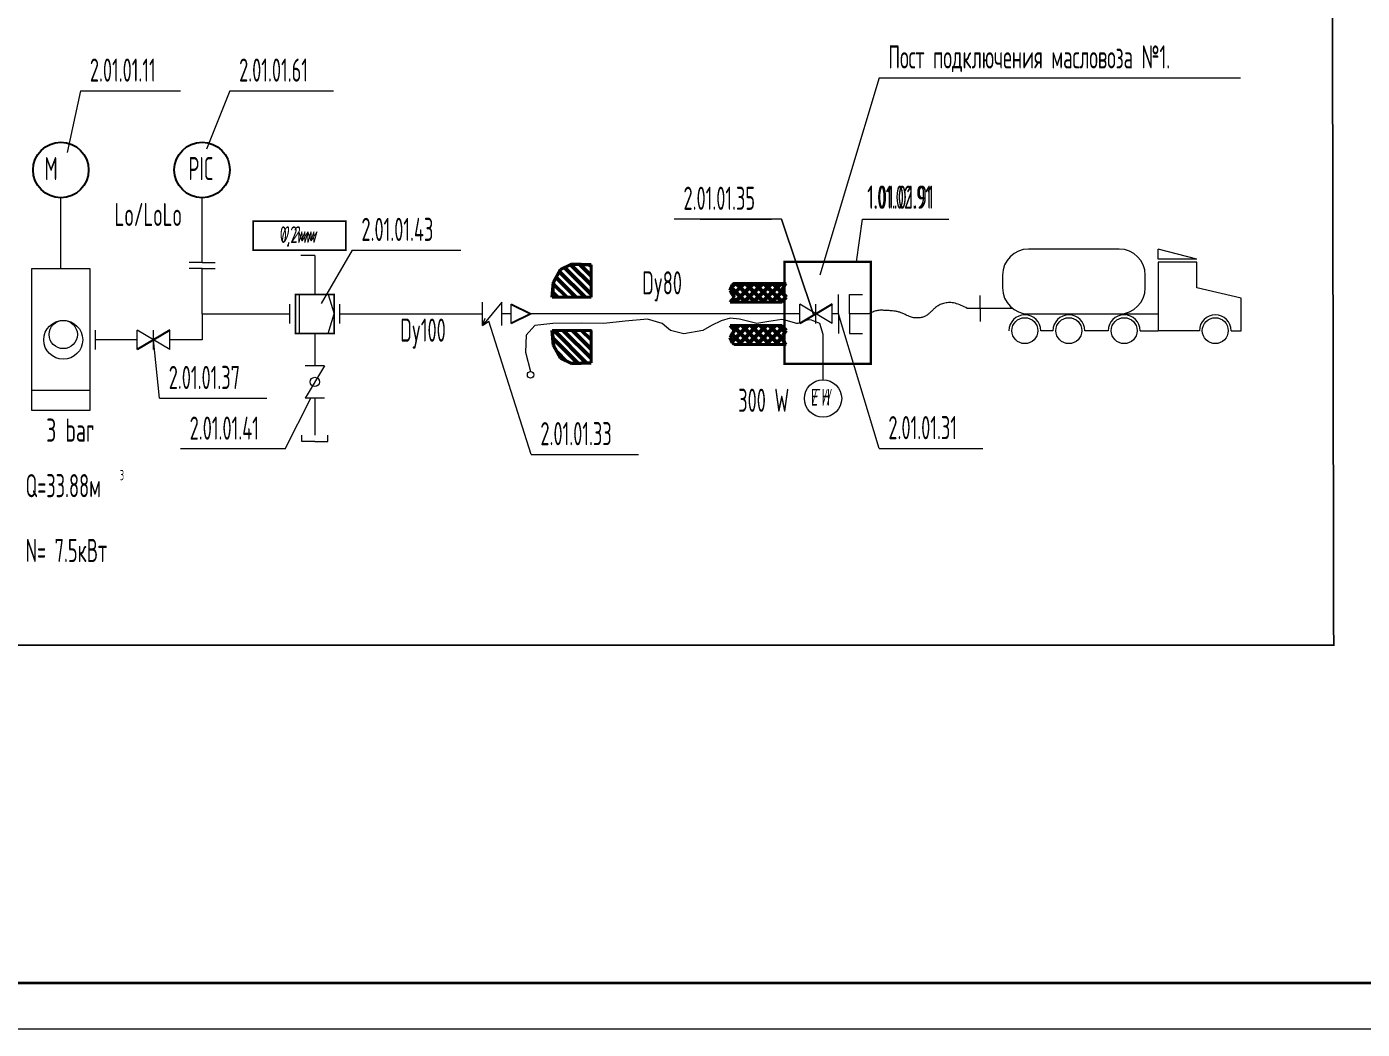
# Model space of a CAD drawing. Header units: millimetres. Extents: x -2281 to 5887, y 0 to 4166.
# Drawn here: x 1247.8 to 1392, y 0 to 108.3 of the extents above; entities that cross this region are included whole.
import ezdxf

# ---------------------------------------------------------------- set-up
doc = ezdxf.new("R2010")
doc.units = ezdxf.units.MM
for name, pattern in [('K5LT32776', [0]), ('K5LT32777', [0]), ('K5LT32782', [0]), ('K5LT32786', [0]), ('K5LT32795', [0]), ('K5LT32796', [0]), ('K5LT32800', [24.957505, 11.9988, -5.9994, 0.959904, -5.9994]), ('K5LT32801', [0]), ('K5LT32802', [0]), ('K5LT32803', [0]), ('K5LT32804', [0]), ('K5LT_BASIC', [0]), ('K5LT_THIN', [0])]:
    doc.linetypes.add(name, pattern=pattern)
doc.layers.add('Системный слой', color=7, linetype='Continuous')
doc.styles.add('KTEXTSTYLE', font='GOST_AU.SHX', dxfattribs={"width": 0.96, "height": 5})

# ---------------------------------------------------------------- blocks, each defined once
blk = doc.blocks.new('U774')
at = {"layer": 'Системный слой', "color": 7, "char_height": 2.5, "attachment_point": 1, "style": 'KTEXTSTYLE'}
for s, insert in [('\\H3.5;\\W0.965;\\Q15;\\Q15;\\W0.565;\\H1.80;E', (1332.47, 69.18)), ('\\H3.5;\\W0.965;\\Q15;\\Q15;\\W0.565;\\H1.80;Н', (1333.61, 69.18))]:
    blk.add_mtext(s, dxfattribs=dict(at, insert=insert))
blk = doc.blocks.new('U775')
at = {"layer": 'Системный слой', "color": 7, "char_height": 2.5, "attachment_point": 1, "style": 'KTEXTSTYLE'}
for s, insert in [('\\H3.5;\\W0.965;\\Q15;\\Q0;\\W0.715;\\H1.80;E', (1332.47, 69.18)), ('\\H3.5;\\W0.965;\\Q15;\\Q0;\\W0.715;\\H1.80;Н', (1333.61, 69.18))]:
    blk.add_mtext(s, dxfattribs=dict(at, insert=insert))
blk = doc.blocks.new('T81')
at = {"layer": 'Системный слой', "color": 7, "char_height": 2.5, "attachment_point": 1, "style": 'KTEXTSTYLE'}
for s, insert in [('\\H3.5;\\W0.965;\\Q15;\\Q15;\\W0.765;\\H2.50; ', (1249.02, 65.98)), ('\\H3.5;\\W0.965;\\Q15;\\Q0;\\W0.765;\\H2.50;3 bar', (1249.88, 65.98))]:
    blk.add_mtext(s, dxfattribs=dict(at, insert=insert))
blk = doc.blocks.new('U814')
at = {"layer": 'Системный слой', "color": 7, "linetype": 'K5LT_THIN', "lineweight": 13}
for q in [(1335.44, 77.29), (1351.02, 62.75)]:
    blk.add_line((1339.83, 62.75), q, dxfattribs=at)
at = {"layer": 'Системный слой', "color": 7, "insert": (1340.83, 66.25), "char_height": 2.5, "attachment_point": 1, "style": 'KTEXTSTYLE'}
blk.add_mtext('\\H3.5;\\W0.965;\\Q15;\\Q0;\\W0.715;\\H2.50;2.01.01.31', dxfattribs=at)
blk = doc.blocks.new('U815')
at = {"layer": 'Системный слой', "color": 7, "linetype": 'K5LT_THIN', "lineweight": 13}
for q in [(1317.7, 87.53), (1332.79, 77.12)]:
    blk.add_line((1329.29, 87.53), q, dxfattribs=at)
at = {"layer": 'Системный слой', "color": 7, "insert": (1318.7, 91.03), "char_height": 2.5, "attachment_point": 1, "style": 'KTEXTSTYLE'}
blk.add_mtext('\\H3.5;\\W0.965;\\Q15;\\Q0;\\W0.715;\\H2.50;2.01.01.35', dxfattribs=at)
blk = doc.blocks.new('U816')
at = {"layer": 'Системный слой', "color": 7, "linetype": 'K5LT_THIN', "lineweight": 13}
for q in [(1297.67, 76.51), (1313.84, 62.1)]:
    blk.add_line((1302.25, 62.1), q, dxfattribs=at)
at = {"layer": 'Системный слой', "color": 7, "insert": (1303.25, 65.6), "char_height": 2.5, "attachment_point": 1, "style": 'KTEXTSTYLE'}
blk.add_mtext('\\H3.5;\\W0.965;\\Q15;\\Q0;\\W0.715;\\H2.50;2.01.01.33', dxfattribs=at)
blk = doc.blocks.new('U817')
at = {"layer": 'Системный слой', "color": 7, "linetype": 'K5LT_THIN', "lineweight": 13}
for q in [(1279.56, 78.4), (1294.65, 84.17)]:
    blk.add_line((1282.92, 84.17), q, dxfattribs=at)
at = {"layer": 'Системный слой', "color": 7, "insert": (1283.92, 87.67), "char_height": 2.5, "attachment_point": 1, "style": 'KTEXTSTYLE'}
blk.add_mtext('\\H3.5;\\W0.965;\\Q15;\\Q0;\\W0.715;\\H2.50;2.01.01.43', dxfattribs=at)
blk = doc.blocks.new('U818')
at = {"layer": 'Системный слой', "color": 7, "linetype": 'K5LT_THIN', "lineweight": 13}
for q in [(1261.46, 74.49), (1273.7, 68.17)]:
    blk.add_line((1262.11, 68.17), q, dxfattribs=at)
at = {"layer": 'Системный слой', "color": 7, "insert": (1263.11, 71.67), "char_height": 2.5, "attachment_point": 1, "style": 'KTEXTSTYLE'}
blk.add_mtext('\\H3.5;\\W0.965;\\Q15;\\Q0;\\W0.715;\\H2.50;2.01.01.37', dxfattribs=at)
blk = doc.blocks.new('U819')
at = {"layer": 'Системный слой', "color": 7, "linetype": 'K5LT_THIN', "lineweight": 13}
for q in [(1252.14, 94.73), (1264.39, 101.38)]:
    blk.add_line((1253.59, 101.38), q, dxfattribs=at)
at = {"layer": 'Системный слой', "color": 7, "insert": (1254.59, 104.88), "char_height": 2.5, "attachment_point": 1, "style": 'KTEXTSTYLE'}
blk.add_mtext('\\H3.5;\\W0.965;\\Q15;\\Q0;\\W0.715;\\H2.50;2.01.01.11', dxfattribs=at)
blk = doc.blocks.new('U822')
at = {"layer": 'Системный слой', "color": 7, "linetype": 'K5LT_THIN', "lineweight": 13}
for q in [(1278.44, 68.19), (1264.37, 62.7)]:
    blk.add_line((1275.7, 62.7), q, dxfattribs=at)
at = {"layer": 'Системный слой', "color": 7, "insert": (1265.37, 66.2), "char_height": 2.5, "attachment_point": 1, "style": 'KTEXTSTYLE'}
blk.add_mtext('\\H3.5;\\W0.965;\\Q15;\\Q0;\\W0.715;\\H2.50;2.01.01.41', dxfattribs=at)
blk = doc.blocks.new('U824')
at = {"layer": 'Системный слой', "color": 7, "linetype": 'K5LT_THIN', "lineweight": 13}
for q in [(1267.2, 95.07), (1280.91, 101.38)]:
    blk.add_line((1269.71, 101.38), q, dxfattribs=at)
at = {"layer": 'Системный слой', "color": 7, "insert": (1270.71, 104.88), "char_height": 2.5, "attachment_point": 1, "style": 'KTEXTSTYLE'}
blk.add_mtext('\\H3.5;\\W0.965;\\Q15;\\Q0;\\W0.715;\\H2.50;2.01.01.61', dxfattribs=at)
blk = doc.blocks.new('T84')
at = {"layer": 'Системный слой', "color": 7, "char_height": 2.5, "attachment_point": 1, "style": 'KTEXTSTYLE'}
for s, insert in [('\\H3.5;\\W0.965;\\Q15;\\Q0;\\W0.715;\\H2.50;Q=33.88м', (1247.65, 59.98)), ('\\H3.5;\\W0.965;\\Q15;\\Q0;\\W0.715;\\H1.11;3', (1257.82, 60.43)), ('\\H3.5;\\W0.965;\\Q15;\\Q0;\\W0.715;\\H2.50;N= 7.5кВт', (1247.65, 52.98))]:
    blk.add_mtext(s, dxfattribs=dict(at, insert=insert))
blk = doc.blocks.new('U907')
at = {"layer": 'Системный слой', "color": 7, "linetype": 'K5LT_THIN', "lineweight": 13}
for q in [(1335.44, 77.29), (1351.02, 62.75)]:
    blk.add_line((1339.83, 62.75), q, dxfattribs=at)
at = {"layer": 'Системный слой', "color": 7, "insert": (1340.83, 66.25), "char_height": 2.5, "attachment_point": 1, "style": 'KTEXTSTYLE'}
blk.add_mtext('\\H3.5;\\W0.965;\\Q15;\\Q0;\\W0.715;\\H2.50;2.01.01.31', dxfattribs=at)
blk = doc.blocks.new('U908')
at = {"layer": 'Системный слой', "color": 7, "linetype": 'K5LT_THIN', "lineweight": 13}
for q in [(1317.7, 87.53), (1332.79, 77.12)]:
    blk.add_line((1329.29, 87.53), q, dxfattribs=at)
at = {"layer": 'Системный слой', "color": 7, "insert": (1318.7, 91.03), "char_height": 2.5, "attachment_point": 1, "style": 'KTEXTSTYLE'}
blk.add_mtext('\\H3.5;\\W0.965;\\Q15;\\Q0;\\W0.715;\\H2.50;2.01.01.35', dxfattribs=at)
blk = doc.blocks.new('U909')
at = {"layer": 'Системный слой', "color": 7, "linetype": 'K5LT_THIN', "lineweight": 13}
for q in [(1297.67, 76.51), (1313.84, 62.1)]:
    blk.add_line((1302.25, 62.1), q, dxfattribs=at)
at = {"layer": 'Системный слой', "color": 7, "insert": (1303.25, 65.6), "char_height": 2.5, "attachment_point": 1, "style": 'KTEXTSTYLE'}
blk.add_mtext('\\H3.5;\\W0.965;\\Q15;\\Q0;\\W0.715;\\H2.50;2.01.01.33', dxfattribs=at)
blk = doc.blocks.new('U910')
at = {"layer": 'Системный слой', "color": 7, "linetype": 'K5LT_THIN', "lineweight": 13}
for q in [(1279.56, 78.4), (1294.65, 84.17)]:
    blk.add_line((1282.92, 84.17), q, dxfattribs=at)
at = {"layer": 'Системный слой', "color": 7, "insert": (1283.92, 87.67), "char_height": 2.5, "attachment_point": 1, "style": 'KTEXTSTYLE'}
blk.add_mtext('\\H3.5;\\W0.965;\\Q15;\\Q0;\\W0.715;\\H2.50;2.01.01.43', dxfattribs=at)
blk = doc.blocks.new('U911')
at = {"layer": 'Системный слой', "color": 7, "linetype": 'K5LT_THIN', "lineweight": 13}
for q in [(1261.46, 74.49), (1273.7, 68.17)]:
    blk.add_line((1262.11, 68.17), q, dxfattribs=at)
at = {"layer": 'Системный слой', "color": 7, "insert": (1263.11, 71.67), "char_height": 2.5, "attachment_point": 1, "style": 'KTEXTSTYLE'}
blk.add_mtext('\\H3.5;\\W0.965;\\Q15;\\Q0;\\W0.715;\\H2.50;2.01.01.37', dxfattribs=at)
blk = doc.blocks.new('U912')
at = {"layer": 'Системный слой', "color": 7, "linetype": 'K5LT_THIN', "lineweight": 13}
for q in [(1252.14, 94.73), (1264.39, 101.38)]:
    blk.add_line((1253.59, 101.38), q, dxfattribs=at)
at = {"layer": 'Системный слой', "color": 7, "insert": (1254.59, 104.88), "char_height": 2.5, "attachment_point": 1, "style": 'KTEXTSTYLE'}
blk.add_mtext('\\H3.5;\\W0.965;\\Q15;\\Q0;\\W0.715;\\H2.50;2.01.01.11', dxfattribs=at)
blk = doc.blocks.new('U915')
at = {"layer": 'Системный слой', "color": 7, "linetype": 'K5LT_THIN', "lineweight": 13}
for q in [(1278.44, 68.19), (1264.37, 62.7)]:
    blk.add_line((1275.7, 62.7), q, dxfattribs=at)
at = {"layer": 'Системный слой', "color": 7, "insert": (1265.37, 66.2), "char_height": 2.5, "attachment_point": 1, "style": 'KTEXTSTYLE'}
blk.add_mtext('\\H3.5;\\W0.965;\\Q15;\\Q0;\\W0.715;\\H2.50;2.01.01.41', dxfattribs=at)
blk = doc.blocks.new('U917')
at = {"layer": 'Системный слой', "color": 7, "linetype": 'K5LT_THIN', "lineweight": 13}
for q in [(1267.2, 95.07), (1280.91, 101.38)]:
    blk.add_line((1269.71, 101.38), q, dxfattribs=at)
at = {"layer": 'Системный слой', "color": 7, "insert": (1270.71, 104.88), "char_height": 2.5, "attachment_point": 1, "style": 'KTEXTSTYLE'}
blk.add_mtext('\\H3.5;\\W0.965;\\Q15;\\Q0;\\W0.715;\\H2.50;2.01.01.61', dxfattribs=at)
blk = doc.blocks.new('U982')
at = {"layer": 'Системный слой', "color": 7, "linetype": 'K5LT_THIN', "lineweight": 13}
for q in [(1333.43, 81.49), (1378.86, 102.8)]:
    blk.add_line((1339.82, 102.8), q, dxfattribs=at)
at = {"layer": 'Системный слой', "color": 7, "insert": (1340.82, 106.3), "char_height": 2.5, "attachment_point": 1, "style": 'KTEXTSTYLE'}
blk.add_mtext('\\H3.5;\\W0.965;\\Q15;\\Q0;\\W0.715;\\H2.50;Пост подключения масловоза №1.', dxfattribs=at)

msp = doc.modelspace()

# ---------------------------------------------------------------- linework, layer by layer
at = {"color": 5, "linetype": 'K5LT_BASIC', "lineweight": 35, "true_color": 0x0000ff}
msp.add_line((1677, 5), (861, 5), dxfattribs=at)
at = {"color": 7, "linetype": 'K5LT_THIN', "lineweight": 13}
msp.add_line((1682, 0), (841, 0), dxfattribs=at)
at = {"layer": 'Системный слой', "color": 191, "linetype": 'K5LT32795', "lineweight": 18, "true_color": 0xbf7fff}
for p, q in [((1251.45949, 82.18796), (1251.45949, 89.83505)), ((1251.45949, 82.18796), (1251.45949, 89.83505)), ((1248.32409, 66.83857), (1248.32409, 82.18796)), ((1248.32409, 82.18796), (1254.59489, 82.18796)), ((1248.32409, 66.83857), (1248.32409, 82.18796)), ((1248.32409, 82.18796), (1254.59489, 82.18796)), ((1254.59489, 82.18796), (1254.59489, 66.83857)), ((1254.59489, 82.18796), (1254.59489, 66.83857)), ((1277.2042, 79.38796), (1277.2042, 75.18796)), ((1277.2042, 79.38796), (1277.2042, 75.18796)), ((1280.31051, 79.38796), (1280.9821, 77.28796)), ((1280.31051, 79.38796), (1280.9821, 77.28796)), ((1335.43635, 77.28796), (1335.43635, 79.38796)), ((1335.43635, 77.28796), (1335.43635, 79.38796)), ((1276.19238, 76.23796), (1276.19238, 78.33796)), ((1276.19238, 76.23796), (1276.19238, 78.33796)), ((1281.5718, 76.23796), (1281.5718, 78.33796)), ((1281.5718, 76.23796), (1281.5718, 78.33796)), ((1296.97677, 76.02796), (1296.97677, 78.54796)), ((1299.07677, 78.54796), (1296.97677, 76.02796)), ((1296.97677, 76.02796), (1296.97677, 78.54796)), ((1299.07677, 78.54796), (1296.97677, 76.02796)), ((1299.07677, 76.02796), (1299.07677, 78.54796)), ((1299.07677, 76.02796), (1299.07677, 78.54796)), ((1300.08337, 76.23796), (1300.08337, 78.33796)), ((1300.08337, 76.23796), (1300.08337, 78.33796)), ((1331.25114, 76.23796), (1331.25114, 78.33796)), ((1334.75114, 76.23796), (1331.25114, 78.33796)), ((1331.25114, 76.23796), (1331.25114, 78.33796)), ((1334.75114, 76.23796), (1331.25114, 78.33796)), ((1333.00908, 76.23796), (1333.00908, 78.33796)), ((1333.00908, 76.23796), (1333.00908, 78.33796)), ((1334.75114, 76.23796), (1334.75114, 78.33796)), ((1334.75114, 76.23796), (1334.75114, 78.33796)), ((1266.71082, 77.28796), (1266.71082, 74.48796)), ((1266.71082, 77.28796), (1276.19238, 77.28796)), ((1266.71082, 77.28796), (1266.71082, 74.48796)), ((1266.71082, 77.28796), (1276.19238, 77.28796)), ((1280.31051, 75.18796), (1280.9821, 77.28796)), ((1280.31051, 75.18796), (1280.9821, 77.28796)), ((1281.5718, 77.28796), (1296.97677, 77.28796)), ((1281.5718, 77.28796), (1296.97677, 77.28796)), ((1296.97677, 76.02796), (1297.27009, 76.81508)), ((1296.97677, 76.02796), (1297.27009, 76.81508)), ((1296.97677, 76.02796), (1297.66557, 76.50874)), ((1296.97677, 76.02796), (1297.66557, 76.50874)), ((1300.08337, 77.28796), (1299.07677, 77.28796)), ((1300.08337, 77.28796), (1299.07677, 77.28796)), ((1331.25114, 77.28796), (1302.20646, 77.28796)), ((1331.25114, 77.28796), (1302.20646, 77.28796)), ((1335.43635, 77.28796), (1334.75114, 77.28796)), ((1335.43635, 77.28796), (1334.75114, 77.28796)), ((1335.43635, 77.28796), (1335.43635, 75.18796)), ((1335.43635, 77.28796), (1335.43635, 75.18796)), ((1255.1846, 73.43796), (1255.1846, 75.53796)), ((1255.1846, 73.43796), (1255.1846, 75.53796)), ((1259.71082, 73.43796), (1259.71082, 75.53796)), ((1263.21082, 73.43796), (1259.71082, 75.53796)), ((1259.71082, 73.43796), (1259.71082, 75.53796)), ((1263.21082, 73.43796), (1259.71082, 75.53796)), ((1261.45498, 73.43796), (1261.45498, 75.53796)), ((1261.45498, 73.43796), (1261.45498, 75.53796)), ((1263.21082, 73.43796), (1263.21082, 75.53796)), ((1263.21082, 73.43796), (1263.21082, 75.53796)), ((1278.8821, 75.18796), (1278.8821, 71.68796)), ((1278.8821, 75.18796), (1278.8821, 71.68796)), ((1259.71082, 74.48796), (1255.1846, 74.48796)), ((1259.71082, 74.48796), (1255.1846, 74.48796)), ((1266.71082, 74.48796), (1263.21082, 74.48796)), ((1266.71082, 74.48796), (1263.21082, 74.48796)), ((1279.9321, 71.68796), (1277.8321, 71.68796)), ((1279.9321, 71.68796), (1277.8321, 68.18796)), ((1279.9321, 71.68796), (1277.8321, 71.68796)), ((1279.9321, 71.68796), (1277.8321, 68.18796)), ((1254.59489, 68.99866), (1248.32409, 68.99866)), ((1254.59489, 68.99866), (1248.32409, 68.99866)), ((1279.9321, 68.18796), (1277.8321, 68.18796)), ((1279.9321, 68.18796), (1277.8321, 68.18796)), ((1278.8821, 68.18796), (1278.8821, 64.19374)), ((1278.8821, 68.18796), (1278.8821, 64.19374)), ((1254.59489, 66.83857), (1248.32409, 66.83857)), ((1254.59489, 66.83857), (1248.32409, 66.83857)), ((1277.4821, 63.49374), (1277.4821, 64.19374)), ((1277.4821, 63.49374), (1277.4821, 64.19374)), ((1278.8821, 63.49374), (1277.4821, 63.49374)), ((1278.8821, 63.49374), (1277.4821, 63.49374)), ((1278.8821, 63.49374), (1280.2821, 63.49374)), ((1278.8821, 63.49374), (1280.2821, 63.49374)), ((1280.2821, 63.49374), (1280.2821, 64.19374)), ((1280.2821, 63.49374), (1280.2821, 64.19374))]:
    msp.add_line(p, q, dxfattribs=at)
at = {"layer": 'Системный слой', "color": 7, "linetype": 'K5LT32776', "lineweight": 18}
for p, q in [((1266.71082, 82.83505), (1266.71082, 89.83505)), ((1266.71082, 82.83505), (1266.71082, 89.83505)), ((1365.76491, 84.28796), (1355.96491, 84.28796)), ((1365.76491, 84.28796), (1355.96491, 84.28796)), ((1374.15276, 83.19413), (1369.95276, 84.28796)), ((1369.95276, 83.19413), (1369.95276, 84.28796)), ((1374.15276, 83.19413), (1369.95276, 84.28796)), ((1369.95276, 83.19413), (1369.95276, 84.28796)), ((1266.71082, 82.83505), (1265.31082, 82.83505)), ((1266.71082, 82.83505), (1265.31082, 82.83505)), ((1266.71082, 82.83505), (1268.11082, 82.83505)), ((1266.71082, 82.83505), (1268.11082, 82.83505)), ((1278.8821, 83.58796), (1277.3821, 83.58796)), ((1278.8821, 83.58796), (1277.3821, 83.58796)), ((1278.8821, 83.58796), (1278.8821, 79.38796)), ((1278.8821, 83.58796), (1278.8821, 79.38796)), ((1374.15276, 83.19413), (1369.95276, 83.19413)), ((1374.15276, 83.19413), (1369.95276, 83.19413)), ((1374.15276, 82.88796), (1369.95276, 82.88796)), ((1369.95276, 82.88796), (1369.95276, 75.47502)), ((1374.15276, 82.88796), (1369.95276, 82.88796)), ((1369.95276, 82.88796), (1369.95276, 75.47502)), ((1374.15276, 80.08796), (1374.15276, 82.88796)), ((1374.15276, 80.08796), (1374.15276, 82.88796)), ((1266.71082, 82.18796), (1265.31082, 82.18796)), ((1266.71082, 82.18796), (1265.31082, 82.18796)), ((1266.71082, 77.28796), (1266.71082, 82.18796)), ((1266.71082, 82.18796), (1268.11082, 82.18796)), ((1266.71082, 77.28796), (1266.71082, 82.18796)), ((1266.71082, 82.18796), (1268.11082, 82.18796)), ((1353.16491, 81.48796), (1353.16491, 80.08796)), ((1353.16491, 81.48796), (1353.16491, 80.08796)), ((1368.56491, 80.08796), (1368.56491, 81.48796)), ((1368.56491, 80.08796), (1368.56491, 81.48796)), ((1336.62945, 77.28796), (1336.62945, 79.38796)), ((1336.62945, 79.38796), (1338.02945, 79.38796)), ((1336.62945, 77.28796), (1336.62945, 79.38796)), ((1336.62945, 79.38796), (1338.02945, 79.38796)), ((1378.92469, 78.97502), (1374.15276, 80.08796)), ((1378.92469, 78.97502), (1374.15276, 80.08796)), ((1350.74092, 77.88164), (1350.74092, 79.28164)), ((1350.74092, 77.88164), (1350.74092, 79.28164)), ((1378.92469, 75.47502), (1378.92469, 78.97502)), ((1378.92469, 75.47502), (1378.92469, 78.97502)), ((1312.40881, 76.50543), (1310.10651, 76.23796)), ((1312.40881, 76.50543), (1310.10651, 76.23796)), ((1314.80565, 76.72606), (1312.40881, 76.50543)), ((1314.80565, 76.72606), (1312.40881, 76.50543)), ((1316.39606, 76.24131), (1314.80565, 76.72606)), ((1316.39606, 76.24131), (1314.80565, 76.72606)), ((1322.76854, 76.52964), (1321.74349, 76.02839)), ((1322.76854, 76.52964), (1321.74349, 76.02839)), ((1323.73968, 76.8202), (1322.76854, 76.52964)), ((1323.73968, 76.8202), (1322.76854, 76.52964)), ((1324.76023, 76.70629), (1323.73968, 76.8202)), ((1324.76023, 76.70629), (1323.73968, 76.8202)), ((1326.60459, 76.238), (1324.76023, 76.70629)), ((1326.60459, 76.238), (1324.76023, 76.70629)), ((1327.90505, 76.48223), (1326.60459, 76.238)), ((1327.90505, 76.48223), (1326.60459, 76.238)), ((1329.33903, 76.7007), (1327.90505, 76.48223)), ((1329.33903, 76.7007), (1327.90505, 76.48223)), ((1329.79976, 76.57768), (1329.33903, 76.7007)), ((1329.79976, 76.57768), (1329.33903, 76.7007)), ((1330.94855, 76.23786), (1329.79976, 76.57768)), ((1330.94855, 76.23786), (1329.79976, 76.57768)), ((1332.14968, 76.64034), (1331.04757, 76.25062)), ((1332.14968, 76.64034), (1331.04757, 76.25062)), ((1332.5331, 76.6162), (1332.14968, 76.64034)), ((1332.5331, 76.6162), (1332.14968, 76.64034)), ((1333.43087, 76.23883), (1332.5331, 76.6162)), ((1333.43087, 76.23883), (1332.5331, 76.6162)), ((1338.72945, 77.28796), (1336.62945, 77.28796)), ((1336.62945, 77.28796), (1336.62945, 75.18796)), ((1338.72945, 77.28796), (1336.62945, 77.28796)), ((1336.62945, 77.28796), (1336.62945, 75.18796)), ((1350.74092, 77.88164), (1349.34092, 77.88164)), ((1350.74092, 77.88164), (1349.34092, 77.88164)), ((1354.24092, 77.88164), (1350.74092, 77.88164)), ((1350.74092, 77.88164), (1350.74092, 76.48164)), ((1354.24092, 77.88164), (1350.74092, 77.88164)), ((1350.74092, 77.88164), (1350.74092, 76.48164)), ((1355.96491, 77.28796), (1365.76491, 77.28796)), ((1355.96491, 77.28796), (1365.76491, 77.28796)), ((1365.76491, 77.28796), (1369.95276, 77.28796)), ((1365.76491, 77.28796), (1369.95276, 77.28796)), ((1302.65001, 76.02709), (1301.72411, 74.9798)), ((1302.65001, 76.02709), (1301.72411, 74.9798)), ((1304.5974, 76.23781), (1302.65001, 76.02709)), ((1304.5974, 76.23781), (1302.65001, 76.02709)), ((1307.73897, 76.28378), (1304.5974, 76.23781)), ((1307.73897, 76.28378), (1304.5974, 76.23781)), ((1310.10651, 76.23796), (1307.73897, 76.28378)), ((1310.10651, 76.23796), (1307.73897, 76.28378)), ((1316.87363, 75.83747), (1316.39606, 76.24131)), ((1316.87363, 75.83747), (1316.39606, 76.24131)), ((1317.30533, 75.49757), (1316.87363, 75.83747)), ((1317.30533, 75.49757), (1316.87363, 75.83747)), ((1318.74898, 75.12638), (1317.30533, 75.49757)), ((1318.74898, 75.12638), (1317.30533, 75.49757)), ((1320.80315, 75.49569), (1318.74898, 75.12638)), ((1320.80315, 75.49569), (1318.74898, 75.12638)), ((1321.74349, 76.02839), (1320.80315, 75.49569)), ((1321.74349, 76.02839), (1320.80315, 75.49569)), ((1331.04757, 76.25062), (1330.94855, 76.23786)), ((1331.04757, 76.25062), (1330.94855, 76.23786)), ((1333.77078, 75.06357), (1333.43087, 76.23883)), ((1333.77078, 75.06357), (1333.43087, 76.23883)), ((1333.77078, 70.16357), (1333.77078, 75.06357)), ((1333.77078, 70.16357), (1333.77078, 75.06357)), ((1336.62945, 75.18796), (1338.02945, 75.18796)), ((1336.62945, 75.18796), (1338.02945, 75.18796)), ((1358.60483, 75.47502), (1357.28616, 75.47502)), ((1358.60483, 75.47502), (1357.28616, 75.47502)), ((1364.57579, 75.47502), (1362.04137, 75.47502)), ((1364.57579, 75.47502), (1362.04137, 75.47502)), ((1368.01233, 75.47502), (1369.95276, 75.47502)), ((1368.01233, 75.47502), (1369.95276, 75.47502)), ((1374.41406, 75.47502), (1369.95276, 75.47502)), ((1374.41406, 75.47502), (1369.95276, 75.47502)), ((1377.8506, 75.47502), (1378.92469, 75.47502)), ((1377.8506, 75.47502), (1378.92469, 75.47502)), ((1301.72411, 74.9798), (1301.62366, 73.16093)), ((1301.72411, 74.9798), (1301.62366, 73.16093)), ((1301.62366, 73.16093), (1302.19046, 71.05218)), ((1301.62366, 73.16093), (1302.19046, 71.05218))]:
    msp.add_line(p, q, dxfattribs=at)
at = {"layer": 'Системный слой', "color": 7, "linetype": 'K5LT32782', "lineweight": 0}
for p, q in [((1320.49882, 87.53183), (1328.20715, 87.53183)), ((1320.49882, 87.53183), (1328.20715, 87.53183)), ((1329.29065, 87.53183), (1328.20715, 87.53183)), ((1329.29065, 87.53183), (1328.20715, 87.53183)), ((1332.79268, 77.12172), (1329.29065, 87.53183)), ((1332.79268, 77.12172), (1329.29065, 87.53183)), ((1337.3701, 82.91021), (1338.02945, 87.53183)), ((1337.3701, 82.91021), (1338.02945, 87.53183)), ((1338.02945, 87.53183), (1338.52945, 87.53183)), ((1338.02945, 87.53183), (1338.52945, 87.53183)), ((1338.52945, 87.53183), (1345.98778, 87.53183)), ((1338.52945, 87.53183), (1347.35184, 87.53183))]:
    msp.add_line(p, q, dxfattribs=at)
at = {"layer": 'Системный слой', "color": 6, "linetype": 'K5LT32801', "lineweight": 50, "true_color": 0xff00ff}
for p, q in [((1306.60495, 82.64541), (1305.43312, 82.08236)), ((1306.60495, 82.64541), (1305.43312, 82.08236)), ((1308.72033, 79.42401), (1305.8807, 82.26364)), ((1308.72033, 79.42401), (1305.8807, 82.26364)), ((1308.72033, 80.41396), (1306.58638, 82.54791)), ((1308.72033, 80.41396), (1306.58638, 82.54791)), ((1308.72033, 82.57891), (1306.60495, 82.64541)), ((1308.72033, 82.57891), (1306.60495, 82.64541)), ((1308.72033, 81.40391), (1307.45908, 82.66516)), ((1308.72033, 81.40391), (1307.45908, 82.66516)), ((1308.72033, 82.39386), (1308.52169, 82.5925)), ((1308.72033, 82.39386), (1308.52169, 82.5925)), ((1305.43312, 82.08236), (1304.66325, 80.71649)), ((1305.43312, 82.08236), (1304.66325, 80.71649)), ((1307.08552, 79.07891), (1304.88942, 81.27502)), ((1307.08552, 79.07891), (1304.88942, 81.27502)), ((1308.07547, 79.07891), (1305.28815, 81.86624)), ((1308.07547, 79.07891), (1305.28815, 81.86624)), ((1304.66325, 80.71649), (1304.52033, 79.07891)), ((1304.66325, 80.71649), (1304.52033, 79.07891)), ((1305.10563, 79.07891), (1304.58988, 79.59466)), ((1305.10563, 79.07891), (1304.58988, 79.59466)), ((1306.09557, 79.07891), (1304.70751, 80.46698)), ((1306.09557, 79.07891), (1304.70751, 80.46698)), ((1323.74171, 79.81966), (1324.00942, 80.41612)), ((1323.74171, 79.81966), (1324.00942, 80.41612)), ((1323.83426, 79.61362), (1323.74171, 79.81966)), ((1323.83426, 79.61362), (1323.74171, 79.81966)), ((1324.20433, 79.07961), (1323.83426, 79.61362)), ((1324.20433, 79.07961), (1323.83426, 79.61362)), ((1325.43649, 78.54704), (1323.89624, 80.08728)), ((1325.43649, 78.54704), (1323.89624, 80.08728)), ((1324.02996, 79.33092), (1325.28107, 80.58203)), ((1324.02996, 79.33092), (1325.28107, 80.58203)), ((1324.03178, 80.32268), (1324.29112, 80.58203)), ((1324.03178, 80.32268), (1324.29112, 80.58203)), ((1324.23603, 78.54704), (1326.27102, 80.58203)), ((1324.23603, 78.54704), (1326.27102, 80.58203)), ((1326.42644, 78.54704), (1324.39145, 80.58203)), ((1326.42644, 78.54704), (1324.39145, 80.58203)), ((1325.22598, 78.54704), (1327.26097, 80.58203)), ((1325.22598, 78.54704), (1327.26097, 80.58203)), ((1327.41639, 78.54704), (1325.3814, 80.58203)), ((1327.41639, 78.54704), (1325.3814, 80.58203)), ((1326.21593, 78.54704), (1328.25092, 80.58203)), ((1326.21593, 78.54704), (1328.25092, 80.58203)), ((1328.40634, 78.54704), (1326.37135, 80.58203)), ((1328.40634, 78.54704), (1326.37135, 80.58203)), ((1327.20588, 78.54704), (1329.24087, 80.58203)), ((1327.20588, 78.54704), (1329.24087, 80.58203)), ((1329.3671, 78.57622), (1327.3613, 80.58203)), ((1329.3671, 78.57622), (1327.3613, 80.58203)), ((1328.19583, 78.54704), (1329.39448, 79.74569)), ((1328.19583, 78.54704), (1329.39448, 79.74569)), ((1329.78598, 79.14729), (1328.35125, 80.58203)), ((1329.78598, 79.14729), (1328.35125, 80.58203)), ((1329.62036, 80.30286), (1329.3412, 80.58203)), ((1329.62036, 80.30286), (1329.3412, 80.58203)), ((1329.34171, 79.81966), (1329.60942, 80.41612)), ((1329.34171, 79.81966), (1329.60942, 80.41612)), ((1329.43426, 79.61362), (1329.34171, 79.81966)), ((1329.43426, 79.61362), (1329.34171, 79.81966)), ((1329.80433, 79.07961), (1329.43426, 79.61362)), ((1329.80433, 79.07961), (1329.43426, 79.61362)), ((1323.74172, 78.54704), (1324.20433, 79.07961)), ((1323.74172, 78.54704), (1324.20433, 79.07961)), ((1324.44654, 78.54704), (1324.06954, 78.92403)), ((1324.44654, 78.54704), (1324.06954, 78.92403)), ((1329.18578, 78.54704), (1329.78599, 79.14725)), ((1329.18578, 78.54704), (1329.78599, 79.14725)), ((1329.34172, 78.54704), (1329.80433, 79.07961)), ((1329.34172, 78.54704), (1329.80433, 79.07961)), ((1304.66325, 73.85943), (1304.52033, 75.49701)), ((1304.66325, 73.85943), (1304.52033, 75.49701)), ((1308.24274, 71.982), (1304.72773, 75.49701)), ((1308.24274, 71.982), (1304.72773, 75.49701)), ((1308.72033, 72.49436), (1305.71768, 75.49701)), ((1308.72033, 72.49436), (1305.71768, 75.49701)), ((1308.72033, 73.48431), (1306.70763, 75.49701)), ((1308.72033, 73.48431), (1306.70763, 75.49701)), ((1308.72033, 74.47426), (1307.69758, 75.49701)), ((1308.72033, 74.47426), (1307.69758, 75.49701)), ((1323.74172, 76.02888), (1324.20433, 75.49632)), ((1323.74172, 76.02888), (1324.20433, 75.49632)), ((1324.20433, 75.49632), (1323.83426, 74.9623)), ((1324.20433, 75.49632), (1323.83426, 74.9623)), ((1325.03989, 73.9939), (1323.93137, 75.10241)), ((1325.03989, 73.9939), (1323.93137, 75.10241)), ((1323.98437, 74.33558), (1325.67767, 76.02888)), ((1323.98437, 74.33558), (1325.67767, 76.02888)), ((1326.02983, 73.9939), (1323.99485, 76.02888)), ((1326.02983, 73.9939), (1323.99485, 76.02888)), ((1324.18172, 75.52288), (1324.68772, 76.02888)), ((1324.18172, 75.52288), (1324.68772, 76.02888)), ((1324.63264, 73.9939), (1326.66762, 76.02888)), ((1324.63264, 73.9939), (1326.66762, 76.02888)), ((1327.01978, 73.9939), (1324.9848, 76.02888)), ((1327.01978, 73.9939), (1324.9848, 76.02888)), ((1325.62259, 73.9939), (1327.65757, 76.02888)), ((1325.62259, 73.9939), (1327.65757, 76.02888)), ((1328.00973, 73.9939), (1325.97475, 76.02888)), ((1328.00973, 73.9939), (1325.97475, 76.02888)), ((1326.61254, 73.9939), (1328.64752, 76.02888)), ((1326.61254, 73.9939), (1328.64752, 76.02888)), ((1328.99968, 73.9939), (1326.9647, 76.02888)), ((1328.99968, 73.9939), (1326.9647, 76.02888)), ((1327.60248, 73.9939), (1329.47928, 75.87069)), ((1327.60248, 73.9939), (1329.47928, 75.87069)), ((1329.49808, 74.48544), (1327.95465, 76.02888)), ((1329.49808, 74.48544), (1327.95465, 76.02888)), ((1329.70804, 75.26544), (1328.9446, 76.02888)), ((1329.70804, 75.26544), (1328.9446, 76.02888)), ((1329.34172, 76.02888), (1329.80433, 75.49632)), ((1329.34172, 76.02888), (1329.80433, 75.49632)), ((1329.80433, 75.49632), (1329.43426, 74.9623)), ((1329.80433, 75.49632), (1329.43426, 74.9623)), ((1307.28296, 71.95183), (1304.58642, 74.64837)), ((1307.28296, 71.95183), (1304.58642, 74.64837)), ((1305.43312, 72.49356), (1304.66325, 73.85943)), ((1305.43312, 72.49356), (1304.66325, 73.85943)), ((1323.83426, 74.9623), (1323.74171, 74.75626)), ((1323.83426, 74.9623), (1323.74171, 74.75626)), ((1323.74171, 74.75626), (1324.00942, 74.1598)), ((1323.74171, 74.75626), (1324.00942, 74.1598)), ((1328.59243, 73.9939), (1329.34678, 74.74824)), ((1328.59243, 73.9939), (1329.34678, 74.74824)), ((1329.43426, 74.9623), (1329.34171, 74.75626)), ((1329.43426, 74.9623), (1329.34171, 74.75626)), ((1329.34171, 74.75626), (1329.60942, 74.1598)), ((1329.34171, 74.75626), (1329.60942, 74.1598)), ((1306.0463, 72.19854), (1305.05688, 73.18796)), ((1306.0463, 72.19854), (1305.05688, 73.18796)), ((1306.60495, 71.93051), (1305.43312, 72.49356)), ((1306.60495, 71.93051), (1305.43312, 72.49356)), ((1308.72033, 71.99701), (1306.60495, 71.93051)), ((1308.72033, 71.99701), (1306.60495, 71.93051))]:
    msp.add_line(p, q, dxfattribs=at)
at = {"layer": 'Системный слой', "color": 6, "linetype": 'K5LT32802', "lineweight": 40, "true_color": 0xff00ff}
for p, q in [((1308.72033, 79.07891), (1308.72033, 82.57891)), ((1308.72033, 79.07891), (1308.72033, 82.57891)), ((1329.7811, 80.58203), (1324.1811, 80.58203)), ((1329.7811, 80.58203), (1324.1811, 80.58203)), ((1308.72033, 79.07891), (1304.52033, 79.07891)), ((1308.72033, 79.07891), (1304.52033, 79.07891)), ((1329.34172, 78.54704), (1323.74172, 78.54704)), ((1329.34172, 78.54704), (1323.74172, 78.54704)), ((1308.72033, 75.49701), (1304.52033, 75.49701)), ((1308.72033, 75.49701), (1304.52033, 75.49701)), ((1308.72033, 75.46421), (1308.68753, 75.49701)), ((1308.72033, 75.46421), (1308.68753, 75.49701)), ((1308.72033, 75.49701), (1308.72033, 71.99701)), ((1308.72033, 75.49701), (1308.72033, 71.99701)), ((1329.34172, 76.02888), (1323.74172, 76.02888)), ((1329.34172, 76.02888), (1323.74172, 76.02888)), ((1324.00942, 74.1598), (1324.1811, 73.9939)), ((1324.00942, 74.1598), (1324.1811, 73.9939)), ((1329.7811, 73.9939), (1324.1811, 73.9939)), ((1329.7811, 73.9939), (1324.1811, 73.9939)), ((1329.58238, 73.9939), (1329.70849, 74.12)), ((1329.58238, 73.9939), (1329.70849, 74.12)), ((1329.60942, 74.1598), (1329.7811, 73.9939)), ((1329.60942, 74.1598), (1329.7811, 73.9939))]:
    msp.add_line(p, q, dxfattribs=at)
at = {"layer": 'Системный слой', "color": 6, "linetype": 'K5LT32803', "lineweight": 50, "true_color": 0xff00ff}
for p, q in [((1324.00942, 80.41612), (1324.1811, 80.58203)), ((1324.00942, 80.41612), (1324.1811, 80.58203)), ((1329.60942, 80.41612), (1329.7811, 80.58203)), ((1329.60942, 80.41612), (1329.7811, 80.58203))]:
    msp.add_line(p, q, dxfattribs=at)
at = {"layer": 'Системный слой', "color": 191, "linetype": 'K5LT32796', "lineweight": 25, "true_color": 0xbf7fff}
for p, q in [((1300.08337, 78.33796), (1302.20646, 77.28796)), ((1300.08337, 78.33796), (1302.20646, 77.28796)), ((1334.75114, 78.33796), (1331.25114, 76.23796)), ((1334.75114, 78.33796), (1331.25114, 76.23796)), ((1302.20646, 77.28796), (1300.08337, 76.23796)), ((1302.20646, 77.28796), (1300.08337, 76.23796)), ((1263.21082, 75.53796), (1259.71082, 73.43796)), ((1263.21082, 75.53796), (1259.71082, 73.43796))]:
    msp.add_line(p, q, dxfattribs=at)
at = {"layer": 'Системный слой', "color": 191, "linetype": 'K5LT32800', "true_color": 0xbf7fff, "const_width": 0.18}
msp.add_lwpolyline([(1388.91989, 41.49893), (1211.06188, 41.49893), (1211.06188, 189.10484), (1388.63108, 189.10484)], close=True, dxfattribs=at)
msp.add_lwpolyline([(1388.91989, 41.49893), (1211.06188, 41.49893), (1211.06188, 189.10484), (1388.63108, 189.10484)], close=True, dxfattribs=at)
at = {"layer": 'Системный слой', "color": 7, "linetype": 'K5LT32786', "const_width": 0.18}
msp.add_lwpolyline([(1282.22724, 84.16935), (1272.23893, 84.16935), (1272.23893, 87.30459), (1282.22724, 87.30459)], close=True, dxfattribs=at)
msp.add_lwpolyline([(1282.22724, 84.16935), (1272.23893, 84.16935), (1272.23893, 87.30459), (1282.22724, 87.30459)], close=True, dxfattribs=at)
at = {"layer": 'Системный слой', "color": 7, "linetype": 'K5LT32777', "const_width": 0.25}
msp.add_lwpolyline([(1329.62283, 82.91021), (1338.94137, 82.91021), (1338.94137, 71.90623), (1329.62283, 71.90623)], close=True, dxfattribs=at)
msp.add_lwpolyline([(1329.62283, 82.91021), (1338.94137, 82.91021), (1338.94137, 71.90623), (1329.62283, 71.90623)], close=True, dxfattribs=at)
at = {"layer": 'Системный слой', "color": 191, "linetype": 'K5LT32795', "true_color": 0xbf7fff, "const_width": 0.18}
msp.add_lwpolyline([(1280.9821, 75.18796), (1276.7821, 75.18796), (1276.7821, 79.38796), (1280.9821, 79.38796)], close=True, dxfattribs=at)
msp.add_lwpolyline([(1280.9821, 75.18796), (1276.7821, 75.18796), (1276.7821, 79.38796), (1280.9821, 79.38796)], close=True, dxfattribs=at)
at = {"layer": 'Системный слой', "color": 191, "linetype": 'K5LT32796', "lineweight": 25, "true_color": 0xbf7fff}
msp.add_circle((1251.45949, 92.83505), 3, dxfattribs=at)
msp.add_circle((1251.45949, 92.83505), 3, dxfattribs=at)
at = {"layer": 'Системный слой', "color": 7, "linetype": 'K5LT32777', "lineweight": 25}
msp.add_circle((1266.71082, 92.83505), 3, dxfattribs=at)
msp.add_circle((1266.71082, 92.83505), 3, dxfattribs=at)
at = {"layer": 'Системный слой', "color": 191, "linetype": 'K5LT32795', "lineweight": 18, "true_color": 0xbf7fff}
for centre, radius in [((1251.71524, 74.48796), 2.1), ((1251.71524, 74.48796), 2.1), ((1251.71524, 75.06154), 1.52642), ((1251.71524, 75.06154), 1.52642), ((1278.8821, 69.93796), 0.5), ((1278.8821, 69.93796), 0.5)]:
    msp.add_circle(centre, radius, dxfattribs=at)
at = {"layer": 'Системный слой', "color": 7, "linetype": 'K5LT32776', "lineweight": 18}
for centre, radius in [((1355.56789, 75.47502), 1.4), ((1355.56789, 75.47502), 1.4), ((1360.3231, 75.47502), 1.4), ((1360.3231, 75.47502), 1.4), ((1366.29406, 75.47502), 1.4), ((1366.29406, 75.47502), 1.4), ((1376.13233, 75.47502), 1.4), ((1376.13233, 75.47502), 1.4), ((1302.19046, 70.70218), 0.35), ((1302.19046, 70.70218), 0.35), ((1333.77078, 68.14728), 2.01629), ((1333.77078, 68.14728), 2.01629)]:
    msp.add_circle(centre, radius, dxfattribs=at)
for centre, radius, start, end in [((1355.96491, 81.48796), 2.8, 90, 180), ((1355.96491, 81.48796), 2.8, 90, 180), ((1365.76491, 81.48796), 2.8, 0, 90), ((1365.76491, 81.48796), 2.8, 0, 90), ((1355.96491, 80.08796), 2.8, 180, 270), ((1355.96491, 80.08796), 2.8, 180, 270), ((1365.76491, 80.08796), 2.8, 270, 0), ((1365.76491, 80.08796), 2.8, 270, 0), ((1355.56789, 75.47502), 1.71827, 0, 180), ((1355.56789, 75.47502), 1.71827, 0, 180), ((1360.3231, 75.47502), 1.71827, 0, 180), ((1360.3231, 75.47502), 1.71827, 0, 180), ((1366.29406, 75.47502), 1.71827, 0, 180), ((1366.29406, 75.47502), 1.71827, 0, 180), ((1376.13233, 75.47502), 1.71827, 0, 180), ((1376.13233, 75.47502), 1.71827, 0, 180)]:
    msp.add_arc(centre, radius, start, end, dxfattribs=at)
at = {"layer": 'Системный слой', "color": 7, "linetype": 'K5LT32804', "lineweight": 15}
msp.add_open_spline([(1349.34092, 77.88164), (1348.92256, 78.09589), (1348.39199, 78.37282), (1347.72834, 78.4955), (1347.44514, 78.51172), (1347.1808, 78.49799), (1346.92019, 78.45712), (1346.66491, 78.38905), (1346.42432, 78.2964), (1346.20405, 78.18304), (1345.99845, 78.04583), (1345.7814, 77.86255), (1345.54579, 77.62988), (1345.29221, 77.37824), (1345.05021, 77.17945), (1344.83512, 77.05205), (1344.64822, 76.97116), (1344.45601, 76.9109), (1344.24605, 76.8683), (1344.02006, 76.84633), (1343.78526, 76.84795), (1343.55107, 76.87425), (1343.32038, 76.92544), (1343.07802, 77.00901), (1342.80019, 77.13368), (1342.4867, 77.29163), (1342.14525, 77.44232), (1341.78554, 77.54233), (1341.37109, 77.61124), (1340.88968, 77.64928), (1340.3871, 77.66094), (1339.97158, 77.69273), (1339.67988, 77.66489), (1339.46757, 77.61341), (1339.15231, 77.50409), (1338.90809, 77.37857), (1338.72945, 77.28796)], degree=3, knots=[0, 0, 0, 0, 4.495695921, 5.509434257, 6.356013338, 7.169318793, 8.004778977, 8.842914476, 9.65987122, 10.434979959, 11.177848964, 11.989344322, 13.114074497, 14.304154153, 15.364085676, 16.060653666, 16.658597199, 17.283705909, 17.959733005, 18.678408127, 19.424242109, 20.173327764, 20.900041924, 21.65126359, 22.590555623, 23.773589026, 24.968479497, 26.105423273, 27.291318042, 28.931643013, 30.660407856, 32.044993729, 32.85282367, 33.417504236, 34.104605357, 36, 36, 36, 36], dxfattribs=at)
msp.add_open_spline([(1349.34092, 77.88164), (1348.92256, 78.09589), (1348.39199, 78.37282), (1347.72834, 78.4955), (1347.44514, 78.51172), (1347.1808, 78.49799), (1346.92019, 78.45712), (1346.66491, 78.38905), (1346.42432, 78.2964), (1346.20405, 78.18304), (1345.99845, 78.04583), (1345.7814, 77.86255), (1345.54579, 77.62988), (1345.29221, 77.37824), (1345.05021, 77.17945), (1344.83512, 77.05205), (1344.64822, 76.97116), (1344.45601, 76.9109), (1344.24605, 76.8683), (1344.02006, 76.84633), (1343.78526, 76.84795), (1343.55107, 76.87425), (1343.32038, 76.92544), (1343.07802, 77.00901), (1342.80019, 77.13368), (1342.4867, 77.29163), (1342.14525, 77.44232), (1341.78554, 77.54233), (1341.37109, 77.61124), (1340.88968, 77.64928), (1340.3871, 77.66094), (1339.97158, 77.69273), (1339.67988, 77.66489), (1339.46757, 77.61341), (1339.15231, 77.50409), (1338.90809, 77.37857), (1338.72945, 77.28796)], degree=3, knots=[0, 0, 0, 0, 4.495695921, 5.509434257, 6.356013338, 7.169318793, 8.004778977, 8.842914476, 9.65987122, 10.434979959, 11.177848964, 11.989344322, 13.114074497, 14.304154153, 15.364085676, 16.060653666, 16.658597199, 17.283705909, 17.959733005, 18.678408127, 19.424242109, 20.173327764, 20.900041924, 21.65126359, 22.590555623, 23.773589026, 24.968479497, 26.105423273, 27.291318042, 28.931643013, 30.660407856, 32.044993729, 32.85282367, 33.417504236, 34.104605357, 36, 36, 36, 36], dxfattribs=at)

# ---------------------------------------------------------------- block references
at = {"layer": 'Системный слой'}
for name in ['U982', 'U819', 'U912', 'U824', 'U917', 'U815', 'U908', 'U817', 'U910', 'U816', 'U909', 'U814', 'U907', 'U818', 'U911', 'U822', 'U915', 'U774', 'U775', 'T81', 'T84']:
    msp.add_blockref(name, (0, 0), dxfattribs=at)

# ---------------------------------------------------------------- texts
at = {"layer": 'Системный слой', "color": 7, "char_height": 2.5, "attachment_point": 1, "style": 'KTEXTSTYLE'}
for s, insert in [('\\H3.5;\\W0.965;\\Q15;\\Q0;\\W0.715;\\H2.50;{\\c16744383;M}', (1249.7041, 94.23793)), ('\\H3.5;\\W0.965;\\Q15;\\Q0;\\W0.715;\\H2.50;PIC', (1265.2376, 94.23793)), ('\\H3.5;\\W0.965;\\Q15;\\Q0;\\W0.665;\\H2.50;1.01.02.91', (1338.55445, 91.15436)), ('\\H3.5;\\W0.965;\\Q15;\\Q0;\\W0.715;\\H2.50;1.01.01.91', (1338.55445, 91.15436)), ('\\H3.5;\\W0.965;\\Q15;\\Q0;\\W0.715;\\H2.50;Lo/LoLo', (1257.26708, 89.28205)), ('\\H3.5;\\W0.965;\\Q15;\\Q0;\\W0.765;\\H1.80;0,2мм', (1275.10187, 86.75449)), ('\\H3.5;\\W0.965;\\Q15;\\Q15;\\W0.765;\\H1.80;0,2мм', (1275.10187, 86.75449)), ('\\H3.5;\\W0.965;\\Q15;\\Q0;\\W0.715;\\H2.50;Dy80', (1314.24282, 81.8911)), ('\\H3.5;\\W0.965;\\Q15;\\Q0;\\W0.715;\\H2.50;Dy80', (1314.24282, 81.8911)), ('\\H3.5;\\W0.965;\\Q15;\\Q0;\\W0.715;\\H2.50;Dy100', (1288.11468, 76.78474)), ('\\H3.5;\\W0.965;\\Q15;\\Q0;\\W0.715;\\H2.50;300 W', (1324.61132, 69.20761))]:
    msp.add_mtext(s, dxfattribs=dict(at, insert=insert))

doc.saveas('drawing.dxf')
